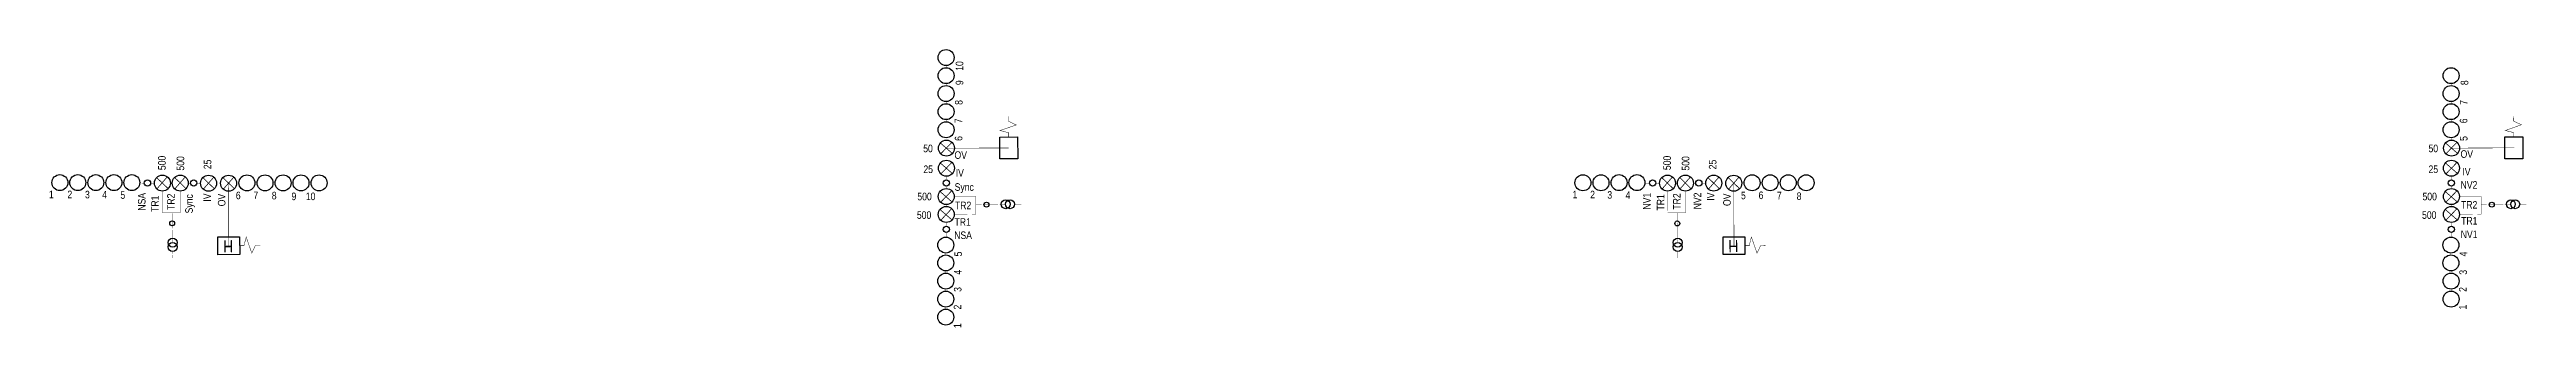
# Model space of a CAD drawing. Extents: x -24 to 1655, y -25 to 61.
# Drawn here: x 840.4 to 1005, y 40.4 to 58.9 of the extents above; entities that cross this region are included whole.
import ezdxf
from ezdxf.enums import TextEntityAlignment as Align

# ---------------------------------------------------------------- set-up
doc = ezdxf.new("R2010")
doc.units = 0
doc.header["$MEASUREMENT"] = 0
doc.layers.add('PREVIEW_DESTINATION', color=7, linetype='Continuous')
doc.styles.add('TECHBASE_ARIAL_NOVA_LIGHT', font='ArialNova-Light.ttf')

# ---------------------------------------------------------------- blocks, each defined once
blk = doc.blocks.new('TB_10 RICHTINGEN LS REK__40955691265E_9FDC15B1_ANL1')
at = {"color": 6}
for points, const_width in [([(-8.23, 0.03), (-8.36, 0.03)], 0.02), ([(-7.03, 0.03), (-7.17, 0.03)], 0.02), ([(-5.83, 0.03), (-5.97, 0.03)], 0.02), ([(-4.64, 0.03), (-4.77, 0.03)], 0.02), ([(-3.29, 0), (-3.58, 0.01)], 0.02), ([(-2.61, 0), (-2.86, 0)], 0.02), ([(-1.71, -0.35), (-2.48, 0.38)], 0.05), ([(-2.44, -0.38), (-1.75, 0.42)], 0.05), ([(-1.42, 0), (-1.55, 0)], 0.02), ([(-0.52, -0.35), (-1.28, 0.38)], 0.05), ([(-1.25, -0.38), (-0.55, 0.42)], 0.05), ([(-0.22, 0), (-0.36, 0)], 0.02), ([(0.46, 0), (0.21, 0)], 0.02), ([(1.37, -0.37), (0.61, 0.36)], 0.05), ([(0.64, -0.4), (1.34, 0.4)], 0.05), ([(2.7, -0.37), (1.94, 0.37)], 0.05), ([(1.97, -0.4), (2.67, 0.4)], 0.05), ([(4.21, 0.01), (4.07, 0.01)], 0.02), ([(5.41, 0.01), (5.27, 0.01)], 0.02), ([(6.6, 0.01), (6.47, 0.01)], 0.02), ([(7.8, 0.01), (7.66, 0.01)], 0.02), ([(-0.89, -0.53), (-0.89, -1.97), (-2.07, -1.97), (-2.08, -0.53), (-2.07, -1.97), (-1.44, -1.97), (-1.4, -3.95)], 0.02), ([(-1.4, -4.54), (-1.39, -4.98)], 0.02)]:
    blk.add_lwpolyline(points, dxfattribs=dict(at, const_width=const_width))
at = {"color": 6, "linetype": 'Continuous', "const_width": 0.03}
for points in [[(2.32, 0), (2.33, -4.15)], [(4.42, -4.14), (4.1, -4.14), (3.86, -4.65), (3.49, -3.58), (3.34, -4.15), (3.05, -4.15)]]:
    blk.add_lwpolyline(points, dxfattribs=at)
at = {"color": 6}
blk.add_lwpolyline([(3.06, -4.74), (1.61, -4.75), (1.61, -3.56), (3.05, -3.56)], close=True, dxfattribs=at)
for centre, radius in [((-8.89, 0.03), 0.53), ((-7.7, 0.03), 0.53), ((-6.5, 0.03), 0.53), ((-5.3, 0.03), 0.53), ((-4.11, 0.03), 0.53), ((-3.07, 0), 0.209), ((-2.08, 0), 0.53), ((-0.89, 0), 0.53), ((0, 0), 0.209), ((0.99, -0.01), 0.53), ((2.32, -0.01), 0.53), ((3.54, 0.01), 0.53), ((4.74, 0.01), 0.53), ((5.94, 0.01), 0.53), ((7.13, 0.01), 0.53), ((8.33, 0.01), 0.53), ((-1.43, -2.67), 0.165), ((-1.4, -3.95), 0.297), ((-1.4, -4.24), 0.297)]:
    blk.add_circle(centre, radius, dxfattribs=at)
at = {"color": 6, "attachment_point": 1, "style": 'TECHBASE_ARIAL_NOVA_LIGHT'}
for s, width, gutter_width, insert, char_height, rotation in [('500', 0.8068, 2.5, (-2.36, 0.86), 0.5, 90), ('500', 0.8068, 2.5, (-1.13, 0.83), 0.5, 90), ('25', 0.8068, 2.5, (0.67, 0.92), 0.5, 90), ('H', 1.0698, 4.02, (2.63, -4.59), 0.804, 180.5603)]:
    blk.add_mtext_dynamic_manual_height_columns(s, width=width, gutter_width=gutter_width, heights=[0], dxfattribs=dict(at, insert=insert, char_height=char_height, rotation=rotation))
at = {"char_height": 0.5, "attachment_point": 3, "style": 'TECHBASE_ARIAL_NOVA_LIGHT'}
for s, width, insert in [('1', 0.6652, (-9.3, -0.5)), ('2', 0.6652, (-8.07, -0.5)), ('3', 0.6652, (-6.9, -0.51)), ('4', 0.6652, (-5.76, -0.52)), ('5', 0.6652, (-4.55, -0.54)), ('6', 0.6652, (3.12, -0.57)), ('7', 0.6652, (4.29, -0.56)), ('8', 0.6652, (5.51, -0.58)), ('9', 0.615, (6.82, -0.63)), ('10', 0.6652, (8.09, -0.63))]:
    blk.add_mtext_dynamic_manual_height_columns(s, width=width, gutter_width=2.5, heights=[0], dxfattribs=dict(at, insert=insert))
at = {"char_height": 0.5, "attachment_point": 1, "rotation": 90, "style": 'TECHBASE_ARIAL_NOVA_LIGHT'}
for s, heights, insert in [('NSA', [0], (-3.7, -1.83)), ('TR1', [0], (-2.82, -1.91)), ('TR2', [0], (-1.76, -1.78)), ('Sync', [0], (-0.56, -2.01)), ('IV', [0.279], (0.64, -1.23)), ('OV', [0], (1.61, -1.54))]:
    blk.add_mtext_dynamic_manual_height_columns(s, width=0.6652, gutter_width=2.5, heights=heights, dxfattribs=dict(at, insert=insert))
at = {"color": 6, "style": 'TECHBASE_ARIAL_NOVA_LIGHT'}
for tag, p in [('RI1', (-8.66, 0.81)), ('RI2', (-7.46, 0.82)), ('RI3', (-6.26, 0.82)), ('RI4', (-5.07, 0.82)), ('RI5', (-3.87, 0.82)), ('RI6', (3.72, 0.82)), ('RI7', (4.93, 0.79)), ('RI8', (6.13, 0.79)), ('RI9', (7.32, 0.79)), ('RI10', (8.52, 0.78))]:
    blk.add_attdef(tag, p, '', height=0.5, rotation=90, dxfattribs=at)
blk = doc.blocks.new('TB_10 RICHTINGEN LS REK REVERSE__40955691265E_CA82E8AB_ANL1')
at = {"color": 6}
for points, const_width in [([(-8.23, 0.03), (-8.36, 0.03)], 0.02), ([(-7.03, 0.03), (-7.17, 0.03)], 0.02), ([(-5.83, 0.03), (-5.97, 0.03)], 0.02), ([(-4.64, 0.03), (-4.77, 0.03)], 0.02), ([(-3.29, 0), (-3.58, 0.01)], 0.02), ([(-2.61, 0), (-2.86, 0)], 0.02), ([(-1.71, -0.35), (-2.48, 0.38)], 0.05), ([(-2.44, -0.38), (-1.75, 0.42)], 0.05), ([(-1.42, 0), (-1.55, 0)], 0.02), ([(-0.52, -0.35), (-1.28, 0.38)], 0.05), ([(-1.25, -0.38), (-0.55, 0.42)], 0.05), ([(-0.22, 0), (-0.36, 0)], 0.02), ([(0.46, 0), (0.21, 0)], 0.02), ([(1.37, -0.37), (0.61, 0.36)], 0.05), ([(0.64, -0.4), (1.34, 0.4)], 0.05), ([(2.7, -0.37), (1.94, 0.37)], 0.05), ([(1.97, -0.4), (2.67, 0.4)], 0.05), ([(4.21, 0.01), (4.07, 0.01)], 0.02), ([(5.41, 0.01), (5.27, 0.01)], 0.02), ([(6.6, 0.01), (6.47, 0.01)], 0.02), ([(7.8, 0.01), (7.66, 0.01)], 0.02), ([(-0.89, -0.53), (-0.89, -1.97), (-2.07, -1.97), (-2.08, -0.53), (-2.07, -1.97), (-1.44, -1.97), (-1.4, -3.95)], 0.02), ([(-1.4, -4.54), (-1.39, -4.98)], 0.02)]:
    blk.add_lwpolyline(points, dxfattribs=dict(at, const_width=const_width))
at = {"color": 6, "linetype": 'Continuous', "const_width": 0.03}
for points in [[(2.32, 0), (2.33, -4.15)], [(4.42, -4.14), (4.1, -4.14), (3.86, -4.65), (3.49, -3.58), (3.34, -4.15), (3.05, -4.15)]]:
    blk.add_lwpolyline(points, dxfattribs=at)
at = {"color": 6}
blk.add_lwpolyline([(3.06, -4.74), (1.61, -4.75), (1.61, -3.56), (3.05, -3.56)], close=True, dxfattribs=at)
for centre, radius in [((-8.89, 0.03), 0.53), ((-7.7, 0.03), 0.53), ((-6.5, 0.03), 0.53), ((-5.3, 0.03), 0.53), ((-4.11, 0.03), 0.53), ((-3.07, 0), 0.209), ((-2.08, 0), 0.53), ((-0.89, 0), 0.53), ((0, 0), 0.209), ((0.99, -0.01), 0.53), ((2.32, -0.01), 0.53), ((3.54, 0.01), 0.53), ((4.74, 0.01), 0.53), ((5.94, 0.01), 0.53), ((7.13, 0.01), 0.53), ((8.33, 0.01), 0.53), ((-1.43, -2.67), 0.165), ((-1.4, -3.95), 0.297), ((-1.4, -4.24), 0.297)]:
    blk.add_circle(centre, radius, dxfattribs=at)
at = {"color": 6, "char_height": 0.5, "attachment_point": 1, "rotation": 270, "style": 'TECHBASE_ARIAL_NOVA_LIGHT'}
for s, insert in [('500', (-1.87, 1.95)), ('500', (-0.64, 1.92)), ('25', (1.17, 1.52)), ('50', (2.55, 1.53))]:
    blk.add_mtext_dynamic_manual_height_columns(s, width=0.8068, gutter_width=2.5, heights=[0], dxfattribs=dict(at, insert=insert))
at = {"char_height": 0.5, "attachment_point": 3, "style": 'TECHBASE_ARIAL_NOVA_LIGHT'}
for s, width, insert in [('1', 0.6652, (-9.3, -0.5)), ('2', 0.6652, (-8.07, -0.5)), ('3', 0.6652, (-6.9, -0.51)), ('4', 0.6652, (-5.76, -0.52)), ('5', 0.6652, (-4.55, -0.54)), ('6', 0.6652, (3.12, -0.57)), ('7', 0.6652, (4.29, -0.56)), ('8', 0.6652, (5.51, -0.58)), ('9', 0.615, (6.82, -0.63)), ('10', 0.6652, (8.09, -0.63))]:
    blk.add_mtext_dynamic_manual_height_columns(s, width=width, gutter_width=2.5, heights=[0], dxfattribs=dict(at, insert=insert))
at = {"char_height": 0.5, "attachment_point": 1, "rotation": 270, "style": 'TECHBASE_ARIAL_NOVA_LIGHT'}
for s, heights, insert in [('NSA', [0], (-3.21, -0.53)), ('TR1', [0], (-2.33, -0.55)), ('TR2', [0], (-1.23, -0.58)), ('Sync', [0], (-0.01, -0.56)), ('IV', [0.279], (0.93, -0.63)), ('OV', [0], (2.11, -0.55))]:
    blk.add_mtext_dynamic_manual_height_columns(s, width=0.6652, gutter_width=2.5, heights=heights, dxfattribs=dict(at, insert=insert))
at = {"color": 6, "style": 'TECHBASE_ARIAL_NOVA_LIGHT'}
for tag, p in [('RI1', (-9.13, 0.83)), ('RI2', (-7.93, 0.84)), ('RI3', (-6.73, 0.83)), ('RI4', (-5.54, 0.84)), ('RI5', (-4.34, 0.84)), ('RI6', (3.27, 0.84)), ('RI7', (4.46, 0.81)), ('RI8', (5.66, 0.81)), ('RI9', (6.85, 0.8)), ('RI10', (8.05, 0.8))]:
    blk.add_attdef(tag, text='', height=0.5, rotation=270, dxfattribs=at).set_placement(p, align=Align.RIGHT)
blk = doc.blocks.new('TB_8 RICHTINGEN LS REK__40955691265E_42F37574_ANL1')
at = {"const_width": 0.02}
for points in [[(-7.03, 0.02), (-7.17, 0.02)], [(-5.83, 0.02), (-5.97, 0.03)], [(-4.64, 0.03), (-4.77, 0.03)], [(-3.29, 0), (-3.58, 0)], [(3.01, 0.02), (2.88, 0.02)], [(4.21, 0.02), (4.07, 0.02)]]:
    blk.add_lwpolyline(points, dxfattribs=at)
at = {"color": 6}
for points, const_width in [([(-2.61, 0), (-2.86, 0)], 0.02), ([(-1.71, -0.36), (-2.48, 0.38)], 0.05), ([(-2.44, -0.39), (-1.75, 0.41)], 0.05), ([(-1.42, 0), (-1.55, 0)], 0.02), ([(-0.52, -0.36), (-1.28, 0.38)], 0.05), ([(-1.25, -0.39), (-0.55, 0.42)], 0.05), ([(-0.22, 0), (-0.36, 0)], 0.02), ([(0.46, 0), (0.21, 0)], 0.02), ([(1.37, -0.37), (0.61, 0.36)], 0.05), ([(0.64, -0.4), (1.34, 0.4)], 0.05), ([(2.71, -0.37), (1.94, 0.37)], 0.05), ([(1.98, -0.4), (2.67, 0.4)], 0.05), ([(5.41, 0.02), (5.27, 0.02)], 0.02), ([(6.6, 0.02), (6.47, 0.02)], 0.02), ([(-0.89, -0.53), (-0.88, -1.97), (-2.07, -1.98), (-2.08, -0.53), (-2.07, -1.98), (-1.44, -1.97), (-1.4, -3.95)], 0.02), ([(-1.39, -4.54), (-1.39, -4.98)], 0.02)]:
    blk.add_lwpolyline(points, dxfattribs=dict(at, const_width=const_width))
at = {"color": 6, "linetype": 'Continuous', "const_width": 0.03}
for points in [[(2.34, -4.18), (2.32, -0.01)], [(4.43, -4.13), (4.11, -4.14), (3.87, -4.65), (3.49, -3.58), (3.35, -4.15), (3.06, -4.15)]]:
    blk.add_lwpolyline(points, dxfattribs=at)
at = {"color": 6}
blk.add_lwpolyline([(3.06, -4.74), (1.62, -4.74), (1.61, -3.56), (3.06, -3.56)], close=True, dxfattribs=at)
for centre, radius in [((-7.7, 0.02), 0.53), ((-6.5, 0.02), 0.53), ((-5.3, 0.03), 0.53), ((-4.11, 0.03), 0.53), ((-3.07, 0), 0.209), ((-2.08, 0), 0.53), ((-0.89, 0), 0.53), ((0, 0), 0.209), ((0.99, 0), 0.53), ((2.32, -0.01), 0.53), ((3.54, 0.02), 0.53), ((4.74, 0.02), 0.53), ((5.94, 0.02), 0.53), ((7.13, 0.02), 0.53), ((-1.43, -2.68), 0.165), ((-1.4, -3.95), 0.297), ((-1.4, -4.24), 0.297)]:
    blk.add_circle(centre, radius, dxfattribs=at)
at = {"color": 6, "attachment_point": 1, "style": 'TECHBASE_ARIAL_NOVA_LIGHT'}
for s, width, gutter_width, insert, char_height, rotation in [('500', 0.8068, 2.5, (-2.36, 0.86), 0.5, 90), ('500', 0.8068, 2.5, (-1.13, 0.83), 0.5, 90), ('25', 0.8068, 2.5, (0.67, 0.91), 0.5, 90), ('H', 1.0698, 4.02, (2.63, -4.58), 0.804, 180.6228)]:
    blk.add_mtext_dynamic_manual_height_columns(s, width=width, gutter_width=gutter_width, heights=[0], dxfattribs=dict(at, insert=insert, char_height=char_height, rotation=rotation))
at = {"char_height": 0.5, "attachment_point": 3, "style": 'TECHBASE_ARIAL_NOVA_LIGHT'}
for s, insert in [('1', (-8.07, -0.51)), ('2', (-6.9, -0.51)), ('3', (-5.76, -0.53)), ('4', (-4.55, -0.55)), ('5', (3.12, -0.57)), ('6', (4.29, -0.56)), ('7', (5.51, -0.57)), ('8', (6.82, -0.62))]:
    blk.add_mtext_dynamic_manual_height_columns(s, width=0.6652, gutter_width=2.5, heights=[0], dxfattribs=dict(at, insert=insert))
at = {"char_height": 0.5, "attachment_point": 1, "rotation": 90, "style": 'TECHBASE_ARIAL_NOVA_LIGHT'}
for s, heights, insert in [('NV1', [0], (-3.7, -1.76)), ('TR1', [0], (-2.79, -1.82)), ('TR2', [0], (-1.71, -1.76)), ('NV2', [0], (-0.34, -1.74)), ('IV', [0.279], (0.54, -1.17)), ('OV', [0], (1.62, -1.52))]:
    blk.add_mtext_dynamic_manual_height_columns(s, width=0.6652, gutter_width=2.5, heights=heights, dxfattribs=dict(at, insert=insert))
at = {"color": 6, "style": 'TECHBASE_ARIAL_NOVA_LIGHT'}
for tag, p in [('RI1', (-7.46, 0.8)), ('RI2', (-6.27, 0.81)), ('RI3', (-5.07, 0.81)), ('RI4', (-3.87, 0.81)), ('RI5', (3.75, 0.83)), ('RI6', (4.95, 0.83)), ('RI7', (6.13, 0.83)), ('RI8', (7.32, 0.83))]:
    blk.add_attdef(tag, p, '', height=0.5, rotation=90, dxfattribs=at)
blk = doc.blocks.new('TB_8 RICHTINGEN LS REK REVERSE__40955691265E_F1850B1E_ANL1')
at = {"const_width": 0.02}
for points in [[(-7.03, 0.02), (-7.17, 0.02)], [(-5.83, 0.02), (-5.97, 0.03)], [(-4.64, 0.03), (-4.77, 0.03)], [(-3.29, 0), (-3.58, 0)], [(3.01, 0.02), (2.88, 0.02)], [(4.21, 0.02), (4.07, 0.02)]]:
    blk.add_lwpolyline(points, dxfattribs=at)
at = {"color": 6}
for points, const_width in [([(-2.61, 0), (-2.86, 0)], 0.02), ([(-1.71, -0.36), (-2.48, 0.38)], 0.05), ([(-2.44, -0.39), (-1.75, 0.41)], 0.05), ([(-1.42, 0), (-1.55, 0)], 0.02), ([(-0.52, -0.36), (-1.28, 0.38)], 0.05), ([(-1.25, -0.39), (-0.55, 0.42)], 0.05), ([(-0.22, 0), (-0.36, 0)], 0.02), ([(0.46, 0), (0.21, 0)], 0.02), ([(1.37, -0.37), (0.61, 0.36)], 0.05), ([(0.64, -0.4), (1.34, 0.4)], 0.05), ([(2.71, -0.37), (1.94, 0.37)], 0.05), ([(1.98, -0.4), (2.67, 0.4)], 0.05), ([(5.41, 0.02), (5.27, 0.02)], 0.02), ([(6.6, 0.02), (6.47, 0.02)], 0.02), ([(-0.89, -0.53), (-0.88, -1.97), (-2.07, -1.98), (-2.08, -0.53), (-2.07, -1.98), (-1.44, -1.97), (-1.4, -3.95)], 0.02), ([(-1.39, -4.54), (-1.39, -4.98)], 0.02)]:
    blk.add_lwpolyline(points, dxfattribs=dict(at, const_width=const_width))
at = {"color": 6, "linetype": 'Continuous', "const_width": 0.03}
for points in [[(2.34, -4.18), (2.32, -0.01)], [(4.43, -4.13), (4.11, -4.14), (3.87, -4.65), (3.49, -3.58), (3.35, -4.15), (3.06, -4.15)]]:
    blk.add_lwpolyline(points, dxfattribs=at)
at = {"color": 6}
blk.add_lwpolyline([(3.06, -4.74), (1.62, -4.74), (1.61, -3.56), (3.06, -3.56)], close=True, dxfattribs=at)
for centre, radius in [((-7.7, 0.02), 0.53), ((-6.5, 0.02), 0.53), ((-5.3, 0.03), 0.53), ((-4.11, 0.03), 0.53), ((-3.07, 0), 0.209), ((-2.08, 0), 0.53), ((-0.89, 0), 0.53), ((0, 0), 0.209), ((0.99, 0), 0.53), ((2.32, -0.01), 0.53), ((3.54, 0.02), 0.53), ((4.74, 0.02), 0.53), ((5.94, 0.02), 0.53), ((7.13, 0.02), 0.53), ((-1.43, -2.68), 0.165), ((-1.4, -3.95), 0.297), ((-1.4, -4.24), 0.297)]:
    blk.add_circle(centre, radius, dxfattribs=at)
at = {"color": 6, "char_height": 0.5, "attachment_point": 1, "rotation": 270, "style": 'TECHBASE_ARIAL_NOVA_LIGHT'}
for s, insert in [('500', (-1.87, 1.95)), ('500', (-0.64, 1.92)), ('25', (1.17, 1.52)), ('50', (2.55, 1.52))]:
    blk.add_mtext_dynamic_manual_height_columns(s, width=0.8068, gutter_width=2.5, heights=[0], dxfattribs=dict(at, insert=insert))
at = {"char_height": 0.5, "attachment_point": 3, "style": 'TECHBASE_ARIAL_NOVA_LIGHT'}
for s, insert in [('1', (-8.07, -0.51)), ('2', (-6.9, -0.51)), ('3', (-5.76, -0.53)), ('4', (-4.55, -0.55)), ('5', (3.12, -0.57)), ('6', (4.29, -0.56)), ('7', (5.51, -0.57)), ('8', (6.82, -0.62))]:
    blk.add_mtext_dynamic_manual_height_columns(s, width=0.6652, gutter_width=2.5, heights=[0], dxfattribs=dict(at, insert=insert))
at = {"char_height": 0.5, "attachment_point": 1, "rotation": 270, "style": 'TECHBASE_ARIAL_NOVA_LIGHT'}
for s, heights, insert in [('NV1', [0], (-3.15, -0.62)), ('TR1', [0], (-2.25, -0.65)), ('TR2', [0], (-1.19, -0.64)), ('NV2', [0], (0.13, -0.61)), ('IV', [0.279], (1.01, -0.73)), ('OV', [0], (2.18, -0.61))]:
    blk.add_mtext_dynamic_manual_height_columns(s, width=0.6652, gutter_width=2.5, heights=heights, dxfattribs=dict(at, insert=insert))
at = {"color": 6, "style": 'TECHBASE_ARIAL_NOVA_LIGHT'}
for tag, p in [('RI1', (-7.93, 0.82)), ('RI2', (-6.74, 0.83)), ('RI3', (-5.54, 0.83)), ('RI4', (-4.34, 0.83)), ('RI5', (3.26, 0.85)), ('RI6', (4.46, 0.85)), ('RI7', (5.66, 0.8)), ('RI8', (6.85, 0.8))]:
    blk.add_attdef(tag, text='', height=0.5, rotation=270, dxfattribs=at).set_placement(p, align=Align.RIGHT)

msp = doc.modelspace()

# ---------------------------------------------------------------- block references
at = {"layer": 'PREVIEW_DESTINATION', "rotation": 90.00000000000001}
for name, p in [('TB_10 RICHTINGEN LS REK REVERSE__40955691265E_CA82E8AB_ANL1', (900, 50, 2)), ('TB_8 RICHTINGEN LS REK REVERSE__40955691265E_F1850B1E_ANL1', (1000, 50, 2))]:
    msp.add_blockref(name, p, dxfattribs=at)
at = {"layer": 'PREVIEW_DESTINATION'}
for name, p in [('TB_10 RICHTINGEN LS REK__40955691265E_9FDC15B1_ANL1', (850, 50, 2)), ('TB_8 RICHTINGEN LS REK__40955691265E_42F37574_ANL1', (950, 50, 2))]:
    msp.add_blockref(name, p, dxfattribs=at)

doc.saveas('drawing.dxf')
